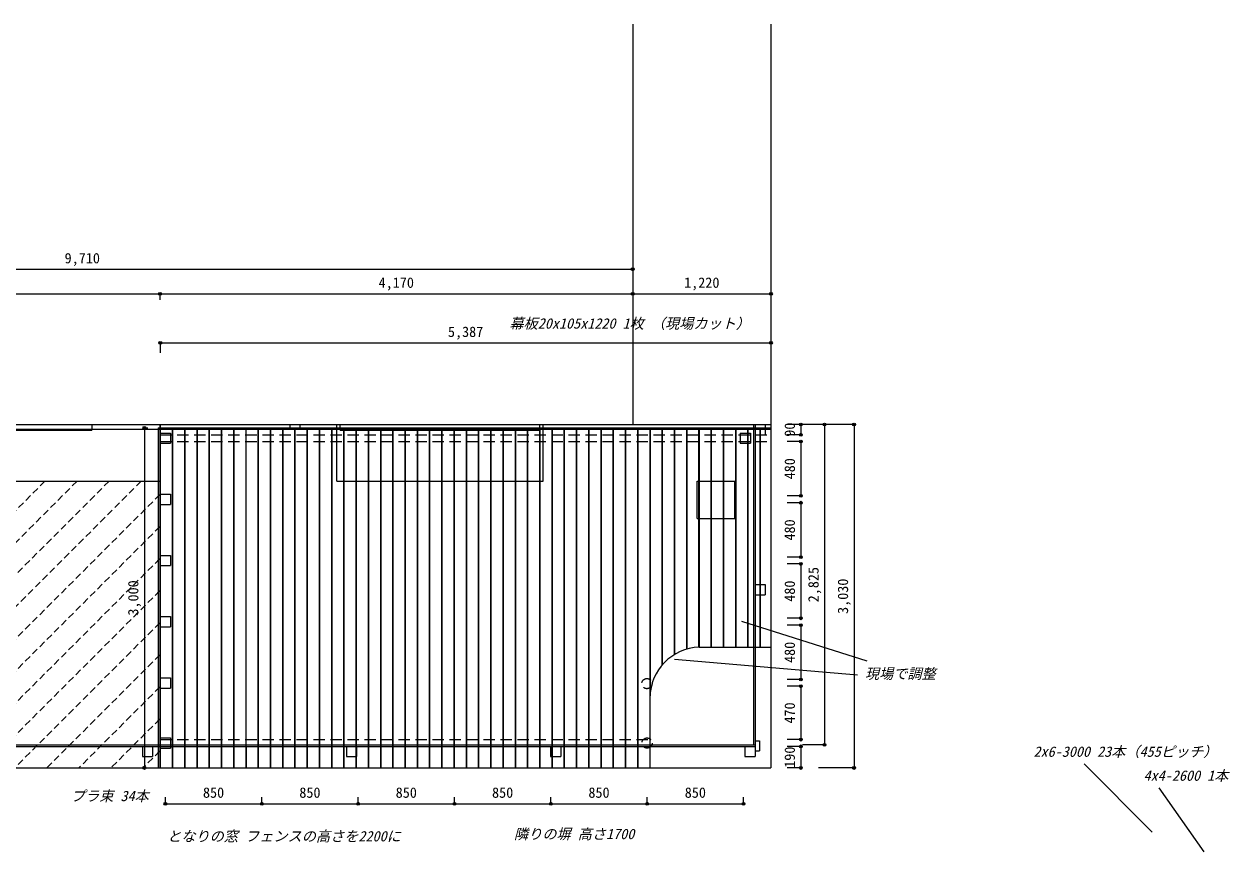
# Model space of a CAD drawing. Units: millimetres at full size, sheet at 1:50. Extents: x -10160 to 10686, y -6668 to 8430.
# Drawn here: x -411 to 10225, y 1127 to 8430 of the extents above; entities that cross this region are included whole.
import ezdxf
from ezdxf.enums import TextEntityAlignment as Align

# ---------------------------------------------------------------- set-up
doc = ezdxf.new("R2010")
doc.units = ezdxf.units.MM
doc.header["$LTSCALE"] = 50
doc.header["$PDMODE"] = 32
doc.header["$PDSIZE"] = 25
doc.linetypes.add('DASHED1', pattern=[1.8, 1.2, -0.6])
doc.linetypes.add('DASHED2', pattern=[3, 2, -1])
for name, color, linetype in [('0-0_芯', 7, 'Continuous'), ('0-4_建具', 2, 'Continuous'), ('0-B_文字', 1, 'Continuous'), ('0-C_寸法', 4, 'Continuous'), ('0-F_補助線', 134, 'DASHED2')]:
    doc.layers.add(name, color=color, linetype=linetype)
doc.styles.add('ＭＳ ゴシック', font='')
doc.styles.get('ＭＳ ゴシック').set_extended_font_data('MS Gothic')

msp = doc.modelspace()

# ---------------------------------------------------------------- linework, layer by layer
at = {"layer": '0-0_芯'}
for p, q in [((-901.73, 4897.51), (4957.18, 4897.51)), ((2347.18, 4397.51), (2347.18, 4897.51)), ((4167.18, 4397.51), (4167.18, 4897.51)), ((-1112.82, 4397.51), (787.18, 4397.51)), ((2347.18, 4397.51), (4167.18, 4397.51)), ((-4942.46, 1867.51), (6177.18, 1867.51))]:
    msp.add_line(p, q, dxfattribs=at)
at = {"layer": '0-4_建具'}
msp.add_line((6037.18, 4897.51), (6037.18, 2072.51), dxfattribs=at)
at = {"layer": '0-B_文字', "color": 7}
for p, q in [((4957.18, 8430.21), (4957.18, 4897.51)), ((6177.18, 8430.21), (6177.18, 1867.51)), ((187.18, 4897.51), (187.18, 4847.51)), ((787.18, 4897.51), (787.18, 1867.51)), ((2377.18, 4847.51), (2377.18, 4897.51)), ((4137.18, 4847.51), (4137.18, 4897.51)), ((-1622.82, 4847.51), (187.18, 4847.51)), ((2377.18, 4847.51), (4137.18, 4847.51)), ((5857.18, 4067.51), (5857.18, 4397.51)), ((5527.18, 4067.51), (5857.18, 4067.51)), ((5916.84, 3163.6), (7021.36, 2813.72)), ((5326.85, 2827.44), (6939.03, 2690.23)), ((8939.49, 1902.33), (9540.2, 1301.62)), ((9598.92, 1692.34), (9994.81, 1126.79))]:
    msp.add_line(p, q, dxfattribs=at)
at = {"layer": '0-B_文字', "color": 3}
for p, q in [((-5152.82, 4897.51), (6177.18, 4897.51)), ((-5152.82, 4857.51), (6177.18, 4857.51))]:
    msp.add_line(p, q, dxfattribs=at)
at = {"layer": '0-B_文字'}
for p, q in [((790.18, 4897.51), (790.18, 1867.51)), ((770.18, 4867.51), (770.18, 1867.51)), ((895.18, 4867.51), (895.18, 1867.51)), ((898.18, 4867.51), (898.18, 1867.51)), ((1003.18, 4867.51), (1003.18, 1867.51)), ((1006.18, 4867.51), (1006.18, 1867.51)), ((1111.18, 4867.51), (1111.18, 1867.51)), ((1114.18, 4867.51), (1114.18, 1867.51)), ((1219.18, 4867.51), (1219.18, 1867.51)), ((1222.18, 4867.51), (1222.18, 1867.51)), ((1327.18, 4867.51), (1327.18, 1867.51)), ((1330.18, 4867.51), (1330.18, 1867.51)), ((1435.18, 4867.51), (1435.18, 1867.51)), ((1438.18, 4867.51), (1438.18, 1867.51)), ((1543.18, 4867.51), (1543.18, 1867.51)), ((1651.18, 4867.51), (1651.18, 1867.51)), ((1654.18, 4867.51), (1654.18, 1867.51)), ((1759.18, 4867.51), (1759.18, 1867.51)), ((1762.18, 4867.51), (1762.18, 1867.51)), ((1867.18, 4867.51), (1867.18, 1867.51)), ((1870.18, 4867.51), (1870.18, 1867.51)), ((1975.18, 4867.51), (1975.18, 1867.51)), ((1978.18, 4867.51), (1978.18, 1867.51)), ((2083.18, 4867.51), (2083.18, 1867.51)), ((2086.18, 4867.51), (2086.18, 1867.51)), ((2191.18, 4867.51), (2191.18, 1867.51)), ((2194.18, 4867.51), (2194.18, 1867.51)), ((2299.18, 4867.51), (2299.18, 1867.51)), ((2302.18, 4867.51), (2302.18, 1867.51)), ((2407.18, 4867.51), (2407.18, 1867.51)), ((2410.18, 4867.51), (2410.18, 1867.51)), ((2515.18, 4867.51), (2515.18, 1867.51)), ((2518.18, 4867.51), (2518.18, 1867.51)), ((2623.18, 4867.51), (2623.18, 1867.51)), ((2626.18, 4867.51), (2626.18, 1867.51)), ((2731.18, 4867.51), (2731.18, 1867.51)), ((2734.18, 4867.51), (2734.18, 1867.51)), ((2839.18, 4867.51), (2839.18, 1867.51)), ((2842.18, 4867.51), (2842.18, 1867.51)), ((2947.18, 4867.51), (2947.18, 1867.51)), ((2950.18, 4867.51), (2950.18, 1867.51)), ((3055.18, 4867.51), (3055.18, 1867.51)), ((3058.18, 4867.51), (3058.18, 1867.51)), ((3163.18, 4867.51), (3163.18, 1867.51)), ((3166.18, 4867.51), (3166.18, 1867.51)), ((3271.18, 4867.51), (3271.18, 1867.51)), ((3274.18, 4867.51), (3274.18, 1867.51)), ((3379.18, 4867.51), (3379.18, 1867.51)), ((3382.18, 4867.51), (3382.18, 1867.51)), ((3487.18, 4867.51), (3487.18, 1867.51)), ((3490.18, 4867.51), (3490.18, 1867.51)), ((3595.18, 4867.51), (3595.18, 1867.51)), ((3598.18, 4867.51), (3598.18, 1867.51)), ((3703.18, 4867.51), (3703.18, 1867.51)), ((3706.18, 4867.51), (3706.18, 1867.51)), ((3811.18, 4867.51), (3811.18, 1867.51)), ((3814.18, 4867.51), (3814.18, 1867.51)), ((3919.18, 4867.51), (3919.18, 1867.51)), ((3922.18, 4867.51), (3922.18, 1867.51)), ((4027.18, 4867.51), (4027.18, 1867.51)), ((4030.18, 4867.51), (4030.18, 1867.51)), ((4135.18, 4867.51), (4135.18, 1867.51)), ((4138.18, 4867.51), (4138.18, 1867.51)), ((4243.18, 4867.51), (4243.18, 1867.51)), ((4246.18, 4867.51), (4246.18, 1867.51)), ((4351.18, 4867.51), (4351.18, 1867.51)), ((4354.18, 4867.51), (4354.18, 1867.51)), ((4459.18, 4867.51), (4459.18, 1867.51)), ((4462.18, 4867.51), (4462.18, 1867.51)), ((4567.18, 4867.51), (4567.18, 1867.51)), ((4570.18, 4867.51), (4570.18, 1867.51)), ((4675.18, 4867.51), (4675.18, 1867.51)), ((4678.18, 4867.51), (4678.18, 1867.51)), ((4783.18, 4867.51), (4783.18, 1867.51)), ((4786.18, 4867.51), (4786.18, 1867.51)), ((4891.18, 4867.51), (4891.18, 1867.51)), ((4894.18, 4867.51), (4894.18, 1867.51)), ((4999.18, 4867.51), (4999.18, 1867.51)), ((5002.18, 4867.51), (5002.18, 1867.51)), ((5107.18, 4867.51), (5107.18, 1867.51)), ((5110.18, 4867.51), (5110.18, 2504.36)), ((5215.18, 4867.51), (5215.18, 2772.92)), ((5218.18, 4867.51), (5218.18, 2776.46)), ((5323.18, 4867.51), (5323.18, 2866.26)), ((5326.18, 4867.51), (5326.18, 2868.09)), ((5431.18, 4867.51), (5431.18, 2914.68)), ((5434.18, 4867.51), (5434.18, 2915.56)), ((5539.18, 4867.51), (5539.18, 2933.51)), ((5542.18, 4867.51), (5542.18, 2933.51)), ((5647.18, 4867.51), (5647.18, 2933.51)), ((5650.18, 4867.51), (5650.18, 2933.51)), ((5755.18, 4867.51), (5755.18, 2933.51)), ((5758.18, 4867.51), (5758.18, 2933.51)), ((5863.18, 4867.51), (5863.18, 2933.51)), ((5866.18, 4867.51), (5866.18, 2933.51)), ((5971.18, 4867.51), (5971.18, 2933.51)), ((5974.18, 4867.51), (5974.18, 2933.51)), ((6079.18, 4867.51), (6079.18, 2933.51)), ((6082.18, 4867.51), (6082.18, 2933.51)), ((1546.18, 2057.51), (1546.18, 1867.51))]:
    msp.add_line(p, q, dxfattribs=at)
at = {"layer": '0-B_文字', "color": 134, "linetype": 'DASHED2'}
for p, q in [((790.18, 4807.51), (6177.18, 4807.51)), ((790.18, 4747.51), (6177.18, 4747.51)), ((6037.18, 3395.51), (6127.18, 3395.51)), ((790.18, 2117.51), (5107.18, 2117.51)), ((790.18, 2057.51), (5107.18, 2057.51))]:
    msp.add_line(p, q, dxfattribs=at)
at = {"layer": '0-B_文字', "color": 5, "linetype": 'DASHED1'}
for p, q in [((-227.07, 4397.51), (-2757.07, 1867.51)), ((55.77, 4397.51), (-2474.23, 1867.51)), ((338.62, 4397.51), (-2191.38, 1867.51)), ((621.46, 4397.51), (-1908.54, 1867.51)), ((787.18, 4280.39), (-1625.7, 1867.51)), ((787.18, 3997.55), (-1342.86, 1867.51)), ((787.18, 3714.7), (-1060.01, 1867.51)), ((787.18, 3431.86), (-777.17, 1867.51)), ((787.18, 3149.02), (-494.33, 1867.51)), ((787.18, 2866.17), (-211.48, 1867.51)), ((787.18, 2583.33), (71.36, 1867.51)), ((787.18, 2300.49), (354.2, 1867.51)), ((787.18, 2017.65), (637.04, 1867.51))]:
    msp.add_line(p, q, dxfattribs=at)
at = {"layer": '0-B_文字', "color": 2}
for p, q in [((-4647.63, 2057.51), (2500.06, 2057.51)), ((2500.06, 2057.51), (6037.18, 2057.51))]:
    msp.add_line(p, q, dxfattribs=at)
at = {"layer": '0-B_文字', "color": 4}
for p, q in [((2432.18, 2057.51), (2432.18, 1967.51)), ((2522.18, 2057.51), (2522.18, 1967.51)), ((5947.18, 2057.51), (5947.18, 1967.51)), ((5947.18, 2057.51), (6037.18, 2057.51)), ((6037.18, 2107.51), (6077.18, 2107.51)), ((6037.18, 2072.51), (6037.18, 1967.51)), ((6037.18, 2057.51), (6037.18, 2043.7)), ((6077.18, 2107.51), (6077.18, 2017.51)), ((6037.18, 2017.51), (6077.18, 2017.51))]:
    msp.add_line(p, q, dxfattribs=at)
at = {"layer": '0-B_文字', "color": 7}
msp.add_lwpolyline([(5527.18, 4067.51), (5527.18, 4397.51), (5857.18, 4397.51)], dxfattribs=at)
at = {"layer": '0-B_文字', "color": 134, "linetype": 'DASHED2'}
msp.add_lwpolyline([(6037.18, 3485.51), (6127.18, 3485.51), (6127.18, 3395.51)], dxfattribs=at)
at = {"layer": '0-B_文字'}
msp.add_arc((5559.7, 2483.42), 450, 92.12037, 179.31195, dxfattribs=at)
at = {"layer": '0-C_寸法'}
for p, q in [((-4752.82, 6266.92), (4957.18, 6266.92)), ((4957.18, 6266.92), (4957.18, 6044.47)), ((-4752.82, 6051.02), (787.18, 6051.02)), ((787.18, 6051.02), (787.18, 5997.53)), ((787.18, 6051.02), (4957.18, 6051.02)), ((4957.18, 6051.02), (4957.18, 5997.53)), ((4957.18, 6051.02), (6177.18, 6051.02)), ((6177.18, 6051.02), (6177.18, 5997.53)), ((790.18, 5617.43), (790.18, 5528.64)), ((790.18, 5617.43), (6177.18, 5617.43)), ((6177.18, 5617.43), (6177.18, 5528.64)), ((1932.18, 4897.51), (1932.18, 4857.51)), ((2022.18, 4897.51), (2022.18, 4857.51)), ((6037.18, 4897.51), (6037.18, 4807.51)), ((6440.72, 4897.51), (6321.35, 4897.51)), ((6440.72, 4897.51), (6440.72, 4807.51)), ((6649.69, 4897.51), (6453.88, 4897.51)), ((6909.86, 4897.51), (6596.36, 4897.51)), ((6649.69, 4897.51), (6649.69, 2072.51)), ((6909.86, 4897.51), (6909.86, 1867.51)), ((649.37, 4867.51), (678.97, 4867.51)), ((649.37, 4867.51), (649.37, 1867.51)), ((1932.18, 4857.51), (2022.18, 4857.51)), ((6037.18, 4807.51), (6127.18, 4807.51)), ((6440.72, 4807.51), (6321.35, 4807.51)), ((6440.72, 4747.51), (6321.35, 4747.51)), ((6440.72, 4747.51), (6440.72, 4267.51)), ((6440.72, 4267.51), (6321.35, 4267.51)), ((6440.72, 4207.51), (6321.35, 4207.51)), ((6440.72, 4207.51), (6440.72, 3727.51)), ((6440.72, 3727.51), (6321.35, 3727.51)), ((6440.72, 3667.51), (6321.35, 3667.51)), ((6440.72, 3667.51), (6440.72, 3187.51)), ((6440.72, 3187.51), (6321.35, 3187.51)), ((6440.72, 3127.51), (6321.35, 3127.51)), ((6440.72, 3127.51), (6440.72, 2647.51)), ((6440.72, 2647.51), (6321.35, 2647.51)), ((6440.72, 2587.51), (6321.35, 2587.51)), ((6440.72, 2587.51), (6440.72, 2117.51)), ((632.18, 2057.51), (632.18, 1967.51)), ((722.18, 2057.51), (722.18, 1967.51)), ((4232.18, 2057.51), (4232.18, 1967.51)), ((4322.18, 2057.51), (4322.18, 1967.51)), ((6440.72, 2117.51), (6321.35, 2117.51)), ((6440.72, 2057.51), (6321.35, 2057.51)), ((6440.72, 2057.51), (6440.72, 1867.51)), ((6649.69, 2072.51), (6453.88, 2072.51)), ((632.18, 1967.51), (722.18, 1967.51)), ((2432.18, 1967.51), (2522.18, 1967.51)), ((4232.18, 1967.51), (4322.18, 1967.51)), ((5947.18, 1967.51), (6037.18, 1967.51)), ((649.37, 1867.51), (678.97, 1867.51)), ((6440.72, 1867.51), (6321.35, 1867.51)), ((6909.86, 1867.51), (6596.36, 1867.51)), ((835.18, 1551.8), (835.18, 1611.02)), ((1685.18, 1551.8), (1685.18, 1611.02)), ((2535.18, 1551.8), (2535.18, 1611.02)), ((3385.18, 1551.8), (3385.18, 1611.02)), ((4235.18, 1551.8), (4235.18, 1611.02)), ((5085.18, 1551.8), (5085.18, 1611.02)), ((5935.18, 1551.8), (5935.18, 1611.02)), ((835.18, 1551.8), (1685.18, 1551.8)), ((1685.18, 1551.8), (2535.18, 1551.8)), ((2535.18, 1551.8), (3385.18, 1551.8)), ((3385.18, 1551.8), (4235.18, 1551.8)), ((4235.18, 1551.8), (5085.18, 1551.8)), ((5085.18, 1551.8), (5935.18, 1551.8))]:
    msp.add_line(p, q, dxfattribs=at)
at = {"layer": '0-C_寸法', "color": 2}
for p, q in [((6022.18, 4897.51), (6022.18, 2072.51)), ((-4722.82, 2072.51), (6037.18, 2072.51))]:
    msp.add_line(p, q, dxfattribs=at)
at = {"layer": '0-C_寸法', "color": 1}
for p, q in [((770.18, 4867.51), (6177.18, 4867.51)), ((5543.03, 2933.51), (6177.18, 2933.51))]:
    msp.add_line(p, q, dxfattribs=at)
at = {"layer": '0-C_寸法', "color": 134, "linetype": 'DASHED2'}
for p, q in [((790.18, 4822.51), (880.18, 4822.51)), ((880.18, 4822.51), (880.18, 4732.51)), ((5905.71, 4822.51), (5995.71, 4822.51)), ((5905.71, 4822.51), (5905.71, 4732.51)), ((5995.71, 4822.51), (5995.71, 4732.51)), ((790.18, 4732.51), (880.18, 4732.51)), ((5905.71, 4732.51), (5995.71, 4732.51)), ((790.18, 4192.51), (880.18, 4192.51)), ((790.18, 3652.51), (880.18, 3652.51)), ((790.18, 3112.51), (880.18, 3112.51)), ((790.18, 2572.51), (880.18, 2572.51)), ((790.18, 2042.51), (880.18, 2042.51))]:
    msp.add_line(p, q, dxfattribs=at)
at = {"layer": '0-C_寸法'}
msp.add_lwpolyline([(6037.18, 4897.51), (6127.18, 4897.51), (6127.18, 4807.51)], dxfattribs=at)
at = {"layer": '0-C_寸法', "color": 134, "linetype": 'DASHED2'}
for points in [[(790.18, 4282.51), (880.18, 4282.51), (880.18, 4192.51)], [(790.18, 3742.51), (880.18, 3742.51), (880.18, 3652.51)], [(790.18, 3202.51), (880.18, 3202.51), (880.18, 3112.51)], [(790.18, 2662.51), (880.18, 2662.51), (880.18, 2572.51)], [(790.18, 2132.51), (880.18, 2132.51), (880.18, 2042.51)]]:
    msp.add_lwpolyline(points, dxfattribs=at)
at = {"layer": '0-C_寸法', "color": 7}
for p in [(4957.18, 6266.92), (787.18, 6051.02), (4957.18, 6051.02), (6177.18, 6051.02), (790.18, 5617.43), (6177.18, 5617.43), (6440.72, 4897.51), (6649.69, 4897.51), (6909.86, 4897.51), (649.37, 4867.51), (6440.72, 4807.51), (6440.72, 4747.51), (6440.72, 4267.51), (6440.72, 4207.51), (6440.72, 3727.51), (6440.72, 3667.51), (6440.72, 3187.51), (6440.72, 3127.51), (6440.72, 2647.51), (6440.72, 2587.51), (6440.72, 2117.51), (6440.72, 2057.51), (6649.69, 2072.51), (649.37, 1867.51), (6440.72, 1867.51), (6909.86, 1867.51), (835.18, 1551.8), (1685.18, 1551.8), (2535.18, 1551.8), (3385.18, 1551.8), (4235.18, 1551.8), (5085.18, 1551.8), (5935.18, 1551.8)]:
    msp.add_point(p, dxfattribs=at)
at = {"layer": '0-F_補助線'}
for centre in [(5082.82, 2611.6), (5084.05, 2087.25)]:
    msp.add_circle(centre, 45, dxfattribs=at)

# ---------------------------------------------------------------- texts
at = {"layer": '0-B_文字', "color": 7, "style": 'ＭＳ ゴシック', "oblique": 15}
for s, p in [('幕板20x105x1220 1枚 （現場カット）', (3869.77, 5716.02)), ('現場で調整', (7005.2, 2626.05)), ('2x6-3000 23本（455ピッチ）', (8492.5, 1938.06)), ('4x4-2600 1本', (9463.68, 1726.76)), ('プラ束 34本', (1.32, 1547.19)), ('となりの窓 フェンスの高さを2200に', (850.14, 1191.87)), ('隣りの塀 高さ1700', (3909.85, 1211.61))]:
    msp.add_text(s, height=91.64, dxfattribs=at).set_placement(p, align=Align.BOTTOM_LEFT)
at = {"layer": '0-C_寸法', "color": 7, "style": 'ＭＳ ゴシック'}
for s, p in [('9,710', (-54.07, 6291.92)), ('4,170', (2715.93, 6076.02)), ('1,220', (5410.93, 6076.02)), ('5,387', (3327.43, 5642.43)), ('850', (1166.43, 1576.8)), ('850', (2016.43, 1576.8)), ('850', (2866.43, 1576.8)), ('850', (3716.43, 1576.8)), ('850', (4566.43, 1576.8)), ('850', (5416.43, 1576.8))]:
    msp.add_text(s, height=91.64, dxfattribs=at).set_placement(p, align=Align.BOTTOM_LEFT)
for s, p in [('90', (6415.72, 4790.01)), ('480', (6415.72, 4413.76)), ('480', (6415.72, 3873.76)), ('2,825', (6624.69, 3328.76)), ('3,000', (624.37, 3211.26)), ('480', (6415.72, 3333.76)), ('3,030', (6884.86, 3226.26)), ('480', (6415.72, 2793.76)), ('470', (6415.72, 2258.76)), ('190', (6415.72, 1868.76))]:
    msp.add_text(s, height=91.64, rotation=90, dxfattribs=at).set_placement(p, align=Align.BOTTOM_LEFT)

doc.saveas('drawing.dxf')
